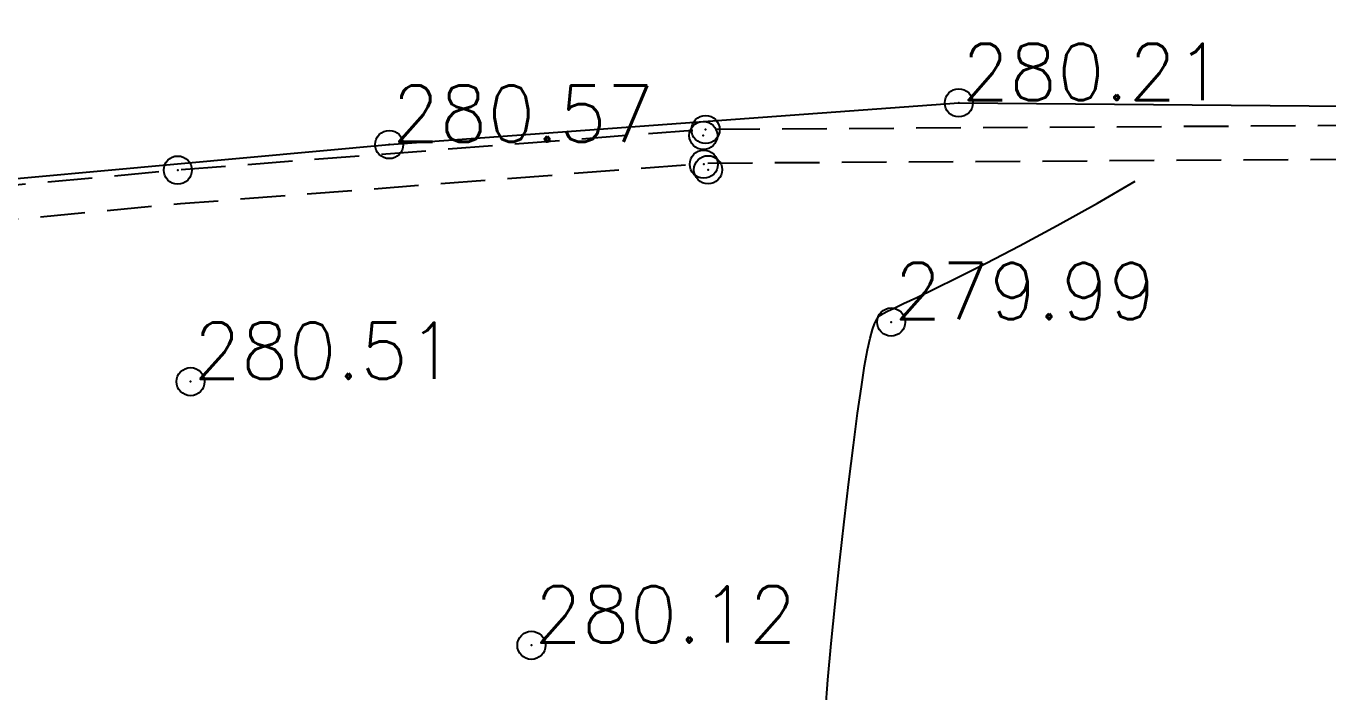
# Model space of a CAD drawing. Header units: millimetres. Extents: x 524954 to 526204, y 9523489 to 9524010.
# Drawn here: x 525149.48 to 525172.63, y 9523756.93 to 9523768.77 of the extents above; entities that cross this region are included whole.
import ezdxf

# ---------------------------------------------------------------- set-up
doc = ezdxf.new("R2010")
doc.units = ezdxf.units.MM
doc.header["$PDMODE"] = 32
doc.header["$PDSIZE"] = 0.5
doc.linetypes.add('CACHE2', pattern=[4.7625, 3.175, -1.5875])
for name, color, linetype in [('Bord_Route_Existante', 6, 'Continuous'), ('Caniveau', 5, 'CACHE2'), ('CN_10_00', 1, 'Continuous'), ('TopoAlt', 3, 'Continuous'), ('TOPOJIS', 7, 'Continuous')]:
    doc.layers.add(name, color=color, linetype=linetype)
doc.layers.add('Bord_Route_Existante_POLY3D', color=6, linetype='Continuous', plot=False)
doc.styles.add('Simplex 1.0', font='Simplex.shx', dxfattribs={"width": 0.99, "height": 1})

# ---------------------------------------------------------------- blocks, each defined once
blk = doc.blocks.new('TCPOINT M')
at = {"color": 0}
blk.add_point((0, 0), dxfattribs=at)
at = {"layer": 'TopoAlt', "style": 'Simplex 1.0', "width": 0.99}
blk.add_attdef('ALT', (0.15, 0.15), '', height=1, dxfattribs=at)

msp = doc.modelspace()

# ---------------------------------------------------------------- linework, layer by layer
at = {"layer": 'Bord_Route_Existante', "flags": 128}
msp.add_lwpolyline([(525125.167, 9523764.211), (525144.506, 9523765.617), (525155.934, 9523766.66), (525166.063, 9523767.401), (525176.444, 9523767.315)], dxfattribs=at)
at = {"layer": 'Bord_Route_Existante_POLY3D'}
msp.add_polyline3d([(525125.167, 9523764.211, 281.6), (525144.506, 9523765.617, 280.96), (525155.934, 9523766.66, 280.57), (525166.063, 9523767.401, 280.21), (525176.444, 9523767.315, 279.84), (525180.8, 9523767.044, 279.62), (525185.186, 9523766.761, 279.51), (525193.808, 9523765.63, 279.25), (525201.582, 9523763.975, 278.97), (525205.234, 9523762.825, 278.77), (525209.606, 9523761.576, 278.65), (525215.23, 9523758.673, 278.32), (525223.366, 9523755.337, 278), (525233.71, 9523750.617, 277.72), (525244.526, 9523744.675, 277.44), (525253.096, 9523741.492, 277.25), (525253.667, 9523741.25, 277.24), (525277.74, 9523728.73, 276.85), (525286.283, 9523724.592, 276.77)], dxfattribs=at)
at = {"layer": 'Caniveau', "ltscale": 0.25, "flags": 128}
for points in [[(525212.523, 9523742.362), (525215.682, 9523749.328), (525216.089, 9523753.459), (525215.342, 9523755.852), (525214.458, 9523757.799), (525213.085, 9523759.336), (525209.663, 9523761.362), (525205.234, 9523762.825), (525198.525, 9523764.528), (525180.8, 9523767.044), (525180.8, 9523767.044), (525161.56, 9523766.927), (525152.174, 9523766.206), (525142.387, 9523765.292), (525123.561, 9523764.031), (525123.01, 9523764), (525096.766, 9523764.91), (525078.02, 9523767.878), (525060.334, 9523772.269), (525053.844, 9523774.11), (525040.68, 9523777.734), (525026.599, 9523781.449), (525022.238, 9523782.572), (525005.16, 9523787.075), (524971.887, 9523797.649)], [(525211.995, 9523742.614), (525215.039, 9523749.294), (525215.396, 9523753.333), (525214.887, 9523755.405), (525213.976, 9523757.187), (525212.811, 9523758.664), (525209.418, 9523760.747), (525205.065, 9523762.245), (525198.408, 9523763.935), (525180.739, 9523766.443), (525180.739, 9523766.443), (525161.591, 9523766.325), (525152.225, 9523765.605), (525142.435, 9523764.691), (525123.599, 9523763.429), (525123.017, 9523763.396), (525096.708, 9523764.308), (525077.9, 9523767.286), (525060.179, 9523771.686), (525053.682, 9523773.529), (525040.523, 9523777.152), (525026.447, 9523780.866), (525022.086, 9523781.988), (525004.992, 9523786.496), (524971.704, 9523797.075)]]:
    msp.add_lwpolyline(points, dxfattribs=at)
at = {"layer": 'CN_10_00', "elevation": 280, "flags": 128}
msp.add_lwpolyline([(525163.695, 9523756.588), (525163.736, 9523757.145), (525163.793, 9523757.788), (525163.862, 9523758.49), (525163.94, 9523759.221), (525164.022, 9523759.955), (525164.107, 9523760.662), (525164.188, 9523761.315), (525164.264, 9523761.887), (525164.331, 9523762.354), (525164.389, 9523762.724), (525164.44, 9523763.008), (525164.486, 9523763.22), (525164.526, 9523763.372), (525164.563, 9523763.475), (525164.598, 9523763.544), (525164.632, 9523763.59), (525164.669, 9523763.625), (525164.719, 9523763.658), (525164.796, 9523763.698), (525164.913, 9523763.754), (525165.082, 9523763.833), (525165.318, 9523763.944), (525165.633, 9523764.096), (525166.04, 9523764.297), (525166.548, 9523764.553), (525167.144, 9523764.862), (525167.81, 9523765.22), (525168.53, 9523765.621), (525169.2, 9523766.012)], dxfattribs=at)

# ---------------------------------------------------------------- block references
at = {"layer": 'TOPOJIS'}
ref = msp.add_blockref('TCPOINT M', (525166.063, 9523767.401, 280.21), dxfattribs=at)
ref.add_attrib('ALT', '280.21', (525166.113, 9523767.451, 280.21), dxfattribs={"layer": 'TopoAlt', "height": 1, "style": 'Simplex 1.0', "width": 0.99})
ref = msp.add_blockref('TCPOINT M', (525155.934, 9523766.66, 280.57), dxfattribs=at)
ref.add_attrib('ALT', '280.57', (525155.984, 9523766.71, 280.57), dxfattribs={"layer": 'TopoAlt', "height": 1, "style": 'Simplex 1.0', "width": 0.99})
for p in [(525161.52, 9523766.821, 279.65), (525161.56, 9523766.927, 280.3), (525161.528, 9523766.311, 279.64), (525152.174, 9523766.206, 280.66), (525161.604, 9523766.212, 280.13)]:
    msp.add_blockref('TCPOINT M', p, dxfattribs=at)
ref = msp.add_blockref('TCPOINT M', (525164.86, 9523763.505, 279.99), dxfattribs=at)
ref.add_attrib('ALT', '279.99', (525164.91, 9523763.555, 279.99), dxfattribs={"layer": 'TopoAlt', "height": 1, "style": 'Simplex 1.0', "width": 0.99})
ref = msp.add_blockref('TCPOINT M', (525152.401, 9523762.445, 280.51), dxfattribs=at)
ref.add_attrib('ALT', '280.51', (525152.451, 9523762.495, 280.51), dxfattribs={"layer": 'TopoAlt', "height": 1, "style": 'Simplex 1.0', "width": 0.99})
ref = msp.add_blockref('TCPOINT M', (525158.463, 9523757.758, 280.12), dxfattribs=at)
ref.add_attrib('ALT', '280.12', (525158.513, 9523757.808, 280.12), dxfattribs={"layer": 'TopoAlt', "height": 1, "style": 'Simplex 1.0', "width": 0.99})

doc.saveas('drawing.dxf')
